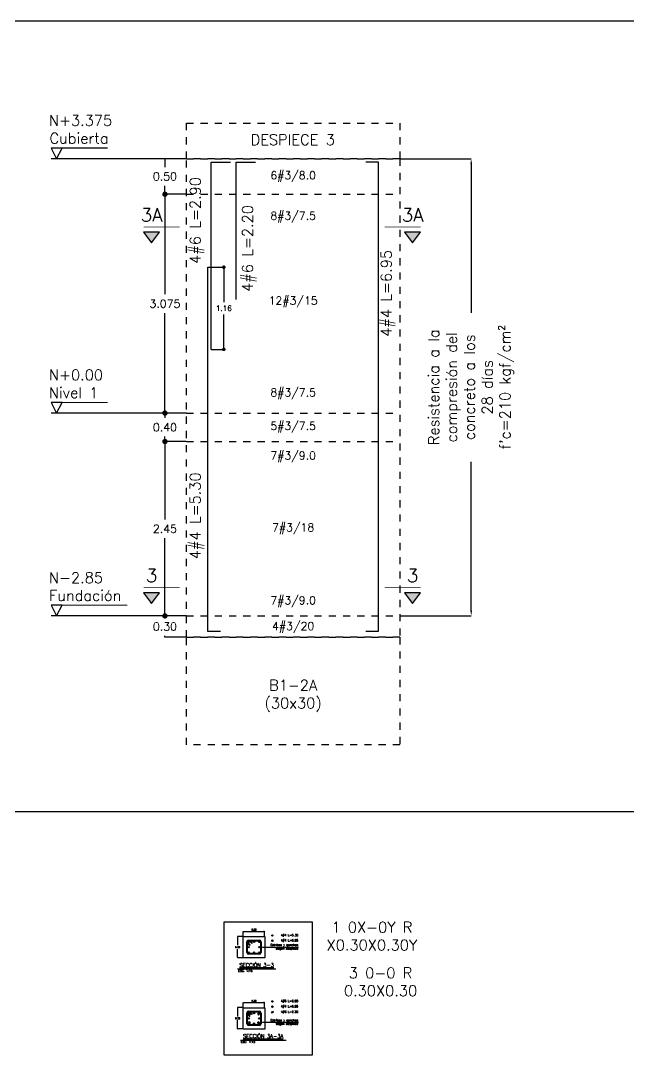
# Model space of a CAD drawing. Header units: millimetres. Extents: x -103 to 209, y -46 to 105.
# Drawn here: x 38.07 to 46.6, y -30.67 to -16.13 of the extents above; entities that cross this region are included whole.
import ezdxf
from ezdxf import colors
from ezdxf.entities.mleader import LeaderData, LeaderLine
from ezdxf.enums import TextEntityAlignment as Align
from ezdxf.math import Vec2, Vec3

# ---------------------------------------------------------------- set-up
doc = ezdxf.new("R2010")
doc.units = ezdxf.units.MM
doc.header["$LTSCALE"] = 0.01
doc.header["$PDMODE"] = 3
doc.linetypes.add('DASHED2', pattern=[0.375, 0.25, -0.125])
for name, color, linetype in [('FC_BORDE COLUMNA', 6, 'DASHED2'), ('FC_BORDES', 4, 'Continuous'), ('FC_COTAS', 1, 'Continuous'), ('FC_COTAS @ 15', 1, 'Continuous'), ('FC_COTAS @ 50', 1, 'Continuous'), ('FC_COTAS @ 75', 1, 'Continuous'), ('FC_ESTRIBOS', 3, 'Continuous'), ('FC_PROYECCION', 6, 'DASHED2'), ('FC_R-100', 12, 'Continuous'), ('FC_R-140', 2, 'Continuous'), ('FC_R-200', 5, 'Continuous'), ('FC_R-60 @ 75', 11, 'Continuous'), ('FC_R-80', 11, 'Continuous'), ('FC_R-80 @ 15', 11, 'Continuous'), ('FC_REFUERZO', 5, 'Continuous'), ('FC_REFUERZO 2', 1, 'Continuous')]:
    doc.layers.add(name, color=color, linetype=linetype)
for name, color, linetype, plot in [('FC_CAJON COLUMNAS', 230, 'Continuous', False), ('FC_HOJA', 230, 'Continuous', False), ('FC_TEXTO NO IMPRIMIR @ 75', 252, 'Continuous', False)]:
    doc.layers.add(name, color=color, linetype=linetype, plot=plot)
doc.styles.add('FC_TEXT', font='romans.shx', dxfattribs={"height": 0.002})
doc.styles.add('FC_TEXT1', font='romans.shx')
doc.styles.add('REG', font='ROMANS')
doc.styles.add('ROMANS', font='romans.shx', dxfattribs={"height": 0.1})
doc.dimstyles.new('FC_COTAS', dxfattribs={"dimtxt": 0.0015, "dimasz": 0.001, "dimexe": 0, "dimexo": 0, "dimgap": 0.001, "dimtad": 1, "dimtih": 1, "dimtoh": 1, "dimzin": 0, "dimdsep": 46, "dimtxsty": 'FC_TEXT1', "dimblk": 'DOT', "dimcen": 0.09, "dimclrd": 256, "dimclre": 256, "dimclrt": 256, "dimadec": 0, "dimazin": 0, "dimtfac": 1, "dimtix": 1, "dimtmove": 2, "dimatfit": 3, "dimfxl": 1.002, "dimtolj": 1, "dimtzin": 0, "dimlwd": -1, "dimarcsym": 0})

# ---------------------------------------------------------------- blocks, each defined once
blk = doc.blocks.new('_Dot')
at = {"color": 0, "linetype": 'ByBlock', "lineweight": -2}
blk.add_line((-0.5, 0), (-1, 0), dxfattribs=at)
at = {"color": 0, "linetype": 'ByBlock', "const_width": 0.5}
blk.add_lwpolyline([(-0.25, 0, 1), (0.25, 0, 1)], format="xyb", close=True, dxfattribs=at)
blk = doc.blocks.new('*D207')
at = {"layer": 'Defpoints', "color": 0, "ltscale": 0.9, "transparency": 16777216}
for p in [(40.096, -22.047), (40.396, -22.047), (40.396, -24.497)]:
    blk.add_point(p, dxfattribs=at)
at = {"layer": 'FC_COTAS', "lineweight": -2, "ltscale": 0.9, "transparency": 16777216}
for p, q in [((40.396, -22.047), (40.096, -22.047)), ((40.396, -24.497), (40.096, -24.497))]:
    blk.add_line(p, q, dxfattribs=at)
at = {"layer": 'FC_COTAS', "ltscale": 0.9, "transparency": 16777216}
for p, q in [((40.096, -22.122), (40.096, -23.141)), ((40.096, -24.422), (40.096, -23.403))]:
    blk.add_line(p, q, dxfattribs=at)
at = {"layer": 'FC_COTAS', "ltscale": 0.9, "transparency": 16777216, "xscale": 0.075, "yscale": 0.075, "zscale": 0.075}
for p, rotation in [((40.096, -22.047), 90), ((40.096, -24.497), 270)]:
    blk.add_blockref('_Dot', p, dxfattribs=dict(at, rotation=rotation))
at = {"layer": 'FC_COTAS', "ltscale": 0.9, "transparency": 16777216, "insert": (40.096, -23.272), "char_height": 0.1125, "attachment_point": 5, "style": 'FC_TEXT1'}
blk.add_mtext('\\A1;2.45', dxfattribs=at)
blk = doc.blocks.new('*D210')
at = {"layer": 'Defpoints', "color": 0, "ltscale": 0.9, "transparency": 16777216}
for p in [(40.096, -18.072), (40.396, -18.072), (40.396, -18.572)]:
    blk.add_point(p, dxfattribs=at)
at = {"layer": 'FC_COTAS', "lineweight": -2, "ltscale": 0.9, "transparency": 16777216}
for p, q in [((40.396, -18.072), (40.096, -18.072)), ((40.396, -18.572), (40.096, -18.572))]:
    blk.add_line(p, q, dxfattribs=at)
at = {"layer": 'FC_COTAS', "ltscale": 0.9, "transparency": 16777216}
for p, q in [((40.096, -18.072), (40.096, -18.191)), ((40.096, -18.572), (40.096, -18.453))]:
    blk.add_line(p, q, dxfattribs=at)
at = {"layer": 'FC_COTAS', "ltscale": 0.9, "transparency": 16777216, "insert": (40.096, -18.322), "char_height": 0.1125, "attachment_point": 5, "style": 'FC_TEXT1'}
blk.add_mtext('\\A1;0.50', dxfattribs=at)
blk = doc.blocks.new('*D208')
at = {"layer": 'Defpoints', "color": 0, "ltscale": 0.9, "transparency": 16777216}
for p in [(40.396, -24.497), (40.096, -24.797), (40.396, -24.797)]:
    blk.add_point(p, dxfattribs=at)
at = {"layer": 'FC_COTAS', "lineweight": -2, "ltscale": 0.9, "transparency": 16777216}
for p, q in [((40.396, -24.497), (40.096, -24.497)), ((40.396, -24.797), (40.096, -24.797))]:
    blk.add_line(p, q, dxfattribs=at)
at = {"layer": 'FC_COTAS', "ltscale": 0.9, "transparency": 16777216}
for p, q in [((40.096, -24.497), (40.096, -24.516)), ((40.096, -24.797), (40.096, -24.779))]:
    blk.add_line(p, q, dxfattribs=at)
at = {"layer": 'FC_COTAS', "ltscale": 0.9, "transparency": 16777216, "insert": (40.096, -24.647), "char_height": 0.1125, "attachment_point": 5, "style": 'FC_TEXT1'}
blk.add_mtext('\\A1;0.30', dxfattribs=at)
blk = doc.blocks.new('*U31')
at = {"ltscale": 0.9, "const_width": 0.0002}
blk.add_lwpolyline([(-0.01473, 0.002), (-0.02533, 0.002)], dxfattribs=at)
at = {"ltscale": 0.9}
blk.add_lwpolyline([(-0.02429, 0), (-0.02325, 0.002), (-0.02533, 0.002)], close=True, dxfattribs=at)
blk.add_lwpolyline([(0, 0), (-0.02533, 0)], dxfattribs=at)
at = {"layer": 'FC_R-80', "lineweight": 25, "style": 'FC_TEXT1'}
blk.add_attdef('N+00.00_001', (-0.02571, 0.00282), '', height=0.002, dxfattribs=at)
blk = doc.blocks.new('*U32')
at = {"ltscale": 0.9, "const_width": 0.0002}
blk.add_lwpolyline([(-0.01103, 0.002), (-0.02533, 0.002)], dxfattribs=at)
at = {"ltscale": 0.9}
blk.add_lwpolyline([(-0.02429, 0), (-0.02325, 0.002), (-0.02533, 0.002)], close=True, dxfattribs=at)
blk.add_lwpolyline([(0, 0), (-0.02533, 0)], dxfattribs=at)
at = {"layer": 'FC_R-80', "lineweight": 25, "style": 'FC_TEXT1'}
blk.add_attdef('N+00.00_001', (-0.02571, 0.00282), '', height=0.002, dxfattribs=at)
blk = doc.blocks.new('*D209')
at = {"layer": 'Defpoints', "color": 0, "ltscale": 0.6, "transparency": 16777216}
for p in [(43.396, -18.072), (44.396, -18.072), (43.396, -24.497)]:
    blk.add_point(p, dxfattribs=at)
at = {"layer": 'FC_COTAS', "lineweight": -2, "ltscale": 0.6, "transparency": 16777216}
for p, q in [((43.396, -18.072), (44.396, -18.072)), ((43.396, -24.497), (44.396, -24.497))]:
    blk.add_line(p, q, dxfattribs=at)
at = {"layer": 'FC_COTAS', "ltscale": 0.6, "transparency": 16777216}
for p, q in [((44.396, -18.147), (44.396, -20.238)), ((44.396, -24.422), (44.396, -22.331))]:
    blk.add_line(p, q, dxfattribs=at)
for points in [[(44.384, -18.147), (44.409, -18.147), (44.396, -18.072)], [(44.384, -24.422), (44.409, -24.422), (44.396, -24.497)]]:
    blk.add_solid(points, dxfattribs=at)
at = {"layer": 'FC_COTAS', "ltscale": 0.6, "transparency": 16777216, "insert": (44.396, -21.285), "char_height": 0.1125, "width": 1.94398, "attachment_point": 5, "rotation": 90, "style": 'FC_TEXT1'}
blk.add_mtext("\\A1;{\\H1.33333x;\\C11;Resistencia a la compresión del concreto a los 28 días\\Pf'c=210 kgf/cm²\\C256; }", dxfattribs=at)
blk = doc.blocks.new('*U33')
h = blk.add_hatch(color=256)
h.dxf.hatch_style = 1
h.paths.add_polyline_path([(-0.02307, -0.0055), (-0.02607, -0.0055), (-0.02457, -0.0075)])
h.paths.add_polyline_path([(0.0258, -0.0055), (0.0228, -0.0055), (0.0243, -0.0075)])
at = {"const_width": 0.00015}
for points in [[(-0.02607, -0.0045), (-0.01932, -0.0045)], [(0.0258, -0.0045), (0.01906, -0.0045)]]:
    blk.add_lwpolyline(points, dxfattribs=at)
for points in [[(-0.02307, -0.0055), (-0.02607, -0.0055), (-0.02457, -0.0075)], [(0.0258, -0.0055), (0.0228, -0.0055), (0.0243, -0.0075)]]:
    blk.add_lwpolyline(points, close=True)
at = {"layer": 'FC_R-140', "style": 'FC_TEXT1'}
for tag, p in [('X', (-0.02457, -0.00225)), ("X'", (0.0243, -0.00225))]:
    blk.add_attdef(tag, text='', height=0.0025, dxfattribs=at).set_placement(p, align=Align.MIDDLE_CENTER)
blk = doc.blocks.new('*U17')
at = {"layer": 'FC_ESTRIBOS'}
for p, q in [((-0.075, 0), (0.075, 0)), ((-0.1, -0.175), (-0.1, -0.025)), ((0.1, -0.025), (0.1, -0.175)), ((0.075, -0.2), (-0.075, -0.2))]:
    blk.add_line(p, q, dxfattribs=at)
blk.add_lwpolyline([(-0.088, -0.034, -0.595586), (-0.075, -0.01), (0.075, -0.01, -0.414214), (0.09, -0.025), (0.09, -0.175, -0.414214), (0.075, -0.19), (-0.075, -0.19, -0.414214), (-0.09, -0.175), (-0.09, -0.045)], format="xyb", dxfattribs=at)
for points in [[(-0.09, -0.045), (-0.061, -0.076), (-0.054, -0.069), (-0.088, -0.034)], [(-0.068, -0.01), (-0.032, -0.047), (-0.025, -0.04), (-0.055, -0.01)]]:
    blk.add_lwpolyline(points, dxfattribs=at)
for centre, start, end in [((0.075, -0.025), 360, 90), ((-0.075, -0.025), 90, 231.6004), ((-0.075, -0.175), 180, 270), ((0.075, -0.175), 270, 360)]:
    blk.add_arc(centre, 0.0253, start, end, dxfattribs=at)
blk = doc.blocks.new('*U15')
h = blk.add_hatch(color=256)
h.dxf.hatch_style = 1
edge = h.paths.add_edge_path()
edge.add_arc((0, 0), 0.0119, 0, 360, ccw=False)
blk.add_circle((0, 0), 0.0119)
blk = doc.blocks.new('*U18')
blk.add_circle((0, 0), 0.0119)
blk = doc.blocks.new('*U38')
at = {"layer": 'FC_R-200', "color": 4, "ltscale": 1.5}
blk.add_lwpolyline([(-0.0179, 0), (0.0179, 0)], dxfattribs=at)
at = {"layer": 'FC_R-200', "ltscale": 1.5, "style": 'FC_TEXT1'}
blk.add_attdef('%%UTÍTULO', text='', height=0.0035, dxfattribs=at).set_placement((0, 0.00366), align=Align.MIDDLE_CENTER)
at = {"layer": 'FC_R-80', "ltscale": 1.5, "style": 'FC_TEXT1'}
blk.add_attdef('ESCALA', text='', height=0.002, dxfattribs=at).set_placement((-0.01738, -0.0017), align=Align.MIDDLE_LEFT)
blk = doc.blocks.new('*D73')
at = {"layer": 'Defpoints', "color": 0, "ltscale": 0.6, "transparency": 16777216}
for p in [(41.196, -29.002), (41.496, -28.932), (41.496, -29.002)]:
    blk.add_point(p, dxfattribs=at)
at = {"layer": 'FC_COTAS', "lineweight": -2, "ltscale": 0.6, "transparency": 16777216}
for p, q in [((41.196, -29.002), (41.196, -28.932)), ((41.496, -29.002), (41.496, -28.932))]:
    blk.add_line(p, q, dxfattribs=at)
at = {"layer": 'FC_COTAS', "ltscale": 0.6, "transparency": 16777216}
blk.add_line((41.211, -28.932), (41.481, -28.932), dxfattribs=at)
at = {"layer": 'FC_COTAS', "ltscale": 0.6, "transparency": 16777216, "xscale": 0.015, "yscale": 0.015, "zscale": 0.015, "rotation": 180}
blk.add_blockref('_Dot', (41.196, -28.932), dxfattribs=at)
at = {"layer": 'FC_COTAS', "ltscale": 0.6, "transparency": 16777216, "xscale": 0.015, "yscale": 0.015, "zscale": 0.015}
blk.add_blockref('_Dot', (41.496, -28.932), dxfattribs=at)
at = {"layer": 'FC_COTAS', "ltscale": 0.6, "transparency": 16777216, "insert": (41.346, -28.906), "char_height": 0.0225, "attachment_point": 5, "style": 'FC_TEXT1'}
blk.add_mtext('\\A1;0.30', dxfattribs=at)
blk = doc.blocks.new('*D74')
at = {"layer": 'Defpoints', "color": 0, "ltscale": 0.6, "transparency": 16777216}
for p in [(41.196, -29.002), (41.116, -29.302), (41.196, -29.302)]:
    blk.add_point(p, dxfattribs=at)
at = {"layer": 'FC_COTAS', "lineweight": -2, "ltscale": 0.6, "transparency": 16777216}
for p, q in [((41.196, -29.002), (41.116, -29.002)), ((41.196, -29.302), (41.116, -29.302))]:
    blk.add_line(p, q, dxfattribs=at)
at = {"layer": 'FC_COTAS', "ltscale": 0.6, "transparency": 16777216}
for p, q in [((41.116, -29.017), (41.116, -29.126)), ((41.116, -29.287), (41.116, -29.179))]:
    blk.add_line(p, q, dxfattribs=at)
at = {"layer": 'FC_COTAS', "ltscale": 0.6, "transparency": 16777216, "xscale": 0.015, "yscale": 0.015, "zscale": 0.015}
for p, rotation in [((41.116, -29.002), 90), ((41.116, -29.302), 270)]:
    blk.add_blockref('_Dot', p, dxfattribs=dict(at, rotation=rotation))
at = {"layer": 'FC_COTAS', "ltscale": 0.6, "transparency": 16777216, "insert": (41.116, -29.152), "char_height": 0.0225, "attachment_point": 5, "style": 'FC_TEXT1'}
blk.add_mtext('\\A1;0.30', dxfattribs=at)
blk = doc.blocks.new('*D211')
at = {"layer": 'Defpoints', "color": 0, "ltscale": 0.9, "transparency": 16777216}
for p in [(40.096, -18.572), (40.396, -18.572), (40.396, -21.647)]:
    blk.add_point(p, dxfattribs=at)
at = {"layer": 'FC_COTAS', "lineweight": -2, "ltscale": 0.9, "transparency": 16777216}
for p, q in [((40.396, -18.572), (40.096, -18.572)), ((40.396, -21.647), (40.096, -21.647))]:
    blk.add_line(p, q, dxfattribs=at)
at = {"layer": 'FC_COTAS', "ltscale": 0.9, "transparency": 16777216}
for p, q in [((40.096, -18.647), (40.096, -19.978)), ((40.096, -21.572), (40.096, -20.241))]:
    blk.add_line(p, q, dxfattribs=at)
at = {"layer": 'FC_COTAS', "ltscale": 0.9, "transparency": 16777216, "xscale": 0.075, "yscale": 0.075, "zscale": 0.075}
for p, rotation in [((40.096, -18.572), 90), ((40.096, -21.647), 270)]:
    blk.add_blockref('_Dot', p, dxfattribs=dict(at, rotation=rotation))
at = {"layer": 'FC_COTAS', "ltscale": 0.9, "transparency": 16777216, "insert": (40.096, -20.11), "char_height": 0.1125, "attachment_point": 5, "style": 'FC_TEXT1'}
blk.add_mtext('\\A1;3.075', dxfattribs=at)
blk = doc.blocks.new('*D212')
at = {"layer": 'Defpoints', "color": 0, "ltscale": 0.9, "transparency": 16777216}
for p in [(40.096, -21.647), (40.396, -21.647), (40.396, -22.047)]:
    blk.add_point(p, dxfattribs=at)
at = {"layer": 'FC_COTAS', "lineweight": -2, "ltscale": 0.9, "transparency": 16777216}
for p, q in [((40.396, -21.647), (40.096, -21.647)), ((40.396, -22.047), (40.096, -22.047))]:
    blk.add_line(p, q, dxfattribs=at)
at = {"layer": 'FC_COTAS', "ltscale": 0.9, "transparency": 16777216}
for p, q in [((40.096, -21.647), (40.096, -21.716)), ((40.096, -22.047), (40.096, -21.978))]:
    blk.add_line(p, q, dxfattribs=at)
at = {"layer": 'FC_COTAS', "ltscale": 0.9, "transparency": 16777216, "insert": (40.096, -21.847), "char_height": 0.1125, "attachment_point": 5, "style": 'FC_TEXT1'}
blk.add_mtext('\\A1;0.40', dxfattribs=at)
blk = doc.blocks.new('*U21')
at = {"layer": 'FC_R-200', "color": 4, "ltscale": 1.5}
blk.add_lwpolyline([(-0.02139, 0), (0.02139, 0)], dxfattribs=at)
at = {"layer": 'FC_R-200', "ltscale": 1.5, "style": 'FC_TEXT1'}
blk.add_attdef('%%UTÍTULO', text='', height=0.0035, dxfattribs=at).set_placement((0, 0.00366), align=Align.MIDDLE_CENTER)
at = {"layer": 'FC_R-80', "ltscale": 1.5, "style": 'FC_TEXT1'}
blk.add_attdef('ESCALA', text='', height=0.002, dxfattribs=at).set_placement((-0.02087, -0.0017), align=Align.MIDDLE_LEFT)
blk = doc.blocks.new('*D63')
at = {"layer": 'Defpoints', "color": 0, "ltscale": 0.6, "transparency": 16777216}
for p in [(41.496, -29.932), (41.196, -30.002), (41.496, -30.002)]:
    blk.add_point(p, dxfattribs=at)
at = {"layer": 'FC_COTAS', "lineweight": -2, "ltscale": 0.6, "transparency": 16777216}
for p, q in [((41.196, -30.002), (41.196, -29.932)), ((41.496, -30.002), (41.496, -29.932))]:
    blk.add_line(p, q, dxfattribs=at)
at = {"layer": 'FC_COTAS', "ltscale": 0.6, "transparency": 16777216}
blk.add_line((41.211, -29.932), (41.481, -29.932), dxfattribs=at)
at = {"layer": 'FC_COTAS', "ltscale": 0.6, "transparency": 16777216, "xscale": 0.015, "yscale": 0.015, "zscale": 0.015, "rotation": 180}
blk.add_blockref('_Dot', (41.196, -29.932), dxfattribs=at)
at = {"layer": 'FC_COTAS', "ltscale": 0.6, "transparency": 16777216, "xscale": 0.015, "yscale": 0.015, "zscale": 0.015}
blk.add_blockref('_Dot', (41.496, -29.932), dxfattribs=at)
at = {"layer": 'FC_COTAS', "ltscale": 0.6, "transparency": 16777216, "insert": (41.346, -29.906), "char_height": 0.0225, "attachment_point": 5, "style": 'FC_TEXT1'}
blk.add_mtext('\\A1;0.30', dxfattribs=at)
blk = doc.blocks.new('*D64')
at = {"layer": 'Defpoints', "color": 0, "ltscale": 0.6, "transparency": 16777216}
for p in [(41.196, -30.002), (41.116, -30.302), (41.196, -30.302)]:
    blk.add_point(p, dxfattribs=at)
at = {"layer": 'FC_COTAS', "lineweight": -2, "ltscale": 0.6, "transparency": 16777216}
for p, q in [((41.196, -30.002), (41.116, -30.002)), ((41.196, -30.302), (41.116, -30.302))]:
    blk.add_line(p, q, dxfattribs=at)
at = {"layer": 'FC_COTAS', "ltscale": 0.6, "transparency": 16777216}
for p, q in [((41.116, -30.017), (41.116, -30.126)), ((41.116, -30.287), (41.116, -30.179))]:
    blk.add_line(p, q, dxfattribs=at)
at = {"layer": 'FC_COTAS', "ltscale": 0.6, "transparency": 16777216, "xscale": 0.015, "yscale": 0.015, "zscale": 0.015}
for p, rotation in [((41.116, -30.002), 90), ((41.116, -30.302), 270)]:
    blk.add_blockref('_Dot', p, dxfattribs=dict(at, rotation=rotation))
at = {"layer": 'FC_COTAS', "ltscale": 0.6, "transparency": 16777216, "insert": (41.116, -30.152), "char_height": 0.0225, "attachment_point": 5, "style": 'FC_TEXT1'}
blk.add_mtext('\\A1;0.30', dxfattribs=at)
blk = doc.blocks.new('*U19')
h = blk.add_hatch(color=256)
h.dxf.hatch_style = 1
edge = h.paths.add_edge_path()
edge.add_arc((0, 0), 0.00516, 0, 360)
at = {"ltscale": 0.35}
blk.add_line((0.017, 0.017), (-0.017, -0.017), dxfattribs=at)
for radius in [0.0119, 0.00516]:
    blk.add_circle((0, 0), radius)
blk = doc.blocks.new('*U24')
h = blk.add_hatch(color=256)
h.dxf.hatch_style = 1
h.paths.add_polyline_path([(-0.02307, -0.0055), (-0.02607, -0.0055), (-0.02457, -0.0075)])
h.paths.add_polyline_path([(0.0258, -0.0055), (0.0228, -0.0055), (0.0243, -0.0075)])
at = {"const_width": 0.00015}
for points in [[(-0.02607, -0.0045), (-0.01932, -0.0045)], [(0.0258, -0.0045), (0.01906, -0.0045)]]:
    blk.add_lwpolyline(points, dxfattribs=at)
for points in [[(-0.02307, -0.0055), (-0.02607, -0.0055), (-0.02457, -0.0075)], [(0.0258, -0.0055), (0.0228, -0.0055), (0.0243, -0.0075)]]:
    blk.add_lwpolyline(points, close=True)
at = {"layer": 'FC_R-140', "style": 'FC_TEXT1'}
for tag, p in [('X', (-0.02457, -0.00225)), ("X'", (0.0243, -0.00225))]:
    blk.add_attdef(tag, text='', height=0.0025, dxfattribs=at).set_placement(p, align=Align.MIDDLE_CENTER)
blk = doc.blocks.new('*U25')
at = {"ltscale": 0.9, "const_width": 0.0002}
blk.add_lwpolyline([(-0.01473, 0.002), (-0.02533, 0.002)], dxfattribs=at)
at = {"ltscale": 0.9}
blk.add_lwpolyline([(-0.02429, 0), (-0.02325, 0.002), (-0.02533, 0.002)], close=True, dxfattribs=at)
blk.add_lwpolyline([(0, 0), (-0.02533, 0)], dxfattribs=at)
at = {"layer": 'FC_R-80', "lineweight": 25, "style": 'FC_TEXT1'}
blk.add_attdef('N+00.00_001', (-0.02571, 0.00282), '', height=0.002, dxfattribs=at)
blk = doc.blocks.new('*D213')
at = {"layer": 'Defpoints', "color": 0, "ltscale": 0.6, "transparency": 16777216}
for p in [(40.696, -19.597), (40.746, -20.752), (40.923, -20.752)]:
    blk.add_point(p, dxfattribs=at)
at = {"layer": 'FC_COTAS', "lineweight": -2, "ltscale": 0.6, "transparency": 16777216}
for p, q in [((40.696, -19.597), (40.923, -19.597)), ((40.746, -20.752), (40.923, -20.752))]:
    blk.add_line(p, q, dxfattribs=at)
at = {"layer": 'FC_COTAS', "ltscale": 0.6, "transparency": 16777216}
for p, q in [((40.923, -19.647), (40.923, -20.087)), ((40.923, -20.702), (40.923, -20.262))]:
    blk.add_line(p, q, dxfattribs=at)
at = {"layer": 'FC_COTAS', "ltscale": 0.6, "transparency": 16777216, "xscale": 0.05, "yscale": 0.05, "zscale": 0.05}
for p, rotation in [((40.923, -19.597), 90), ((40.923, -20.752), 270)]:
    blk.add_blockref('_Dot', p, dxfattribs=dict(at, rotation=rotation))
at = {"layer": 'FC_COTAS', "ltscale": 0.6, "transparency": 16777216, "insert": (40.923, -20.175), "char_height": 0.075, "attachment_point": 5, "style": 'FC_TEXT1'}
blk.add_mtext('\\A1;1.16', dxfattribs=at)

msp = doc.modelspace()

# ---------------------------------------------------------------- linework, layer by layer
at = {"layer": 'FC_BORDE COLUMNA', "ltscale": 0.6}
msp.add_lwpolyline([(40.3964, -18.0722), (43.3964, -18.0722), (43.3964, -24.7973), (40.3964, -24.7973)], close=True, dxfattribs=at)
at = {"layer": 'FC_BORDES', "color": 4, "ltscale": 0.6}
for points in [[(41.1964, -29.0024), (41.4964, -29.0024), (41.4964, -29.3024), (41.1964, -29.3024)], [(41.1964, -30.0024), (41.4964, -30.0024), (41.4964, -30.3024), (41.1964, -30.3024)]]:
    msp.add_lwpolyline(points, close=True, dxfattribs=at)
at = {"layer": 'FC_HOJA', "ltscale": 0.6}
msp.add_lwpolyline([(40.9291, -28.7973), (42.1651, -28.7973), (42.1651, -30.6718), (40.9291, -30.6718)], close=True, dxfattribs=at)
at = {"layer": 'FC_PROYECCION', "ltscale": 0.6}
for p, q in [((40.3964, -18.5722), (43.3963, -18.5722)), ((40.3964, -21.6472), (43.3963, -21.6472)), ((40.3964, -22.0472), (43.3963, -22.0472)), ((40.3964, -24.4972), (43.3963, -24.4972))]:
    msp.add_line(p, q, dxfattribs=at)
for points in [[(40.3964, -17.5722), (43.3964, -17.5722), (43.3964, -18.0722), (40.3964, -18.0722)], [(40.3964, -24.7973), (43.3964, -24.7973), (43.3964, -26.309), (40.3964, -26.309)]]:
    msp.add_lwpolyline(points, close=True, dxfattribs=at)
at = {"layer": 'FC_REFUERZO', "ltscale": 0.6}
for points in [[(40.7463, -20.7522), (40.7464, -18.1222), (41.0164, -18.1222)], [(41.0963, -20.0522), (41.0964, -18.1222), (41.3664, -18.1222)], [(42.9164, -24.7123), (43.0964, -24.7123), (43.0963, -18.1222), (42.9163, -18.1222)], [(40.8763, -24.7173), (40.6963, -24.7173), (40.6963, -19.5972)]]:
    msp.add_lwpolyline(points, dxfattribs=at)

# ---------------------------------------------------------------- block references
at = {"layer": 'FC_COTAS'}
ref = msp.add_blockref('*U31', (40.3964, -18.0722), dxfattribs=dict(at, xscale=75, yscale=75, zscale=75))
ref.add_attrib('N+00.00_001', 'N+3.375', (38.4678, -17.6107), dxfattribs={"layer": 'FC_R-80', "lineweight": 25, "height": 0.15, "style": 'FC_TEXT1'})
ref.add_attrib('N+00.00_002', 'Cubierta', (38.4749, -17.8607), dxfattribs={"layer": 'FC_R-80', "lineweight": 25, "height": 0.15, "style": 'FC_TEXT1'})
at = {"layer": 'FC_COTAS', "xscale": 75, "yscale": 75, "zscale": 75}
for name, p, values in [('*U24', (41.7511, -18.6941), {"X'": '3A', 'X': '3A'}), ('*U33', (41.7511, -23.7593), {"X'": '3', 'X': '3'})]:
    msp.add_blockref(name, p, dxfattribs=at).add_auto_attribs(values)
at = {"layer": 'FC_COTAS'}
ref = msp.add_blockref('*U25', (40.3964, -21.6472), dxfattribs=dict(at, xscale=75, yscale=75, zscale=75))
ref.add_attrib('N+00.00_001', 'N+0.00', (38.4678, -21.1857), dxfattribs={"layer": 'FC_R-80', "lineweight": 25, "height": 0.15, "style": 'FC_TEXT1'})
ref.add_attrib('N+00.00_002', 'Nivel 1', (38.4678, -21.4357), dxfattribs={"layer": 'FC_R-80', "lineweight": 25, "height": 0.15, "style": 'FC_TEXT1'})
ref = msp.add_blockref('*U32', (40.3964, -24.4972), dxfattribs=dict(at, xscale=75, yscale=75, zscale=75))
ref.add_attrib('N+00.00_001', 'N-2.85', (38.4678, -24.0357), dxfattribs={"layer": 'FC_R-80', "lineweight": 25, "height": 0.15, "style": 'FC_TEXT1'})
ref.add_attrib('N+00.00_002', 'Fundación', (38.4678, -24.2857), dxfattribs={"layer": 'FC_R-80', "lineweight": 25, "height": 0.15, "style": 'FC_TEXT1'})
at = {"layer": 'FC_ESTRIBOS'}
for p in [(41.3464, -29.0524), (41.3464, -30.0524)]:
    msp.add_blockref('*U17', p, dxfattribs=at)
at = {"layer": 'FC_R-200', "xscale": 15, "yscale": 15, "zscale": 15}
for name, p, values in [('*U38', (41.3844, -29.458), {'%%UTÍTULO': '%%USECCIÓN 3-3', 'ESCALA': 'ESC. 1:15'}), ('*U21', (41.4755, -30.458), {'%%UTÍTULO': '%%USECCIÓN 3A-3A', 'ESCALA': 'ESC. 1:15'})]:
    msp.add_blockref(name, p, dxfattribs=at).add_auto_attribs(values)
at = {"layer": 'FC_REFUERZO 2', "ltscale": 0.9, "yscale": 0.8, "zscale": 0.8}
for name, p, xscale in [('*U15', (41.2717, -29.0777), 0.8), ('*U18', (41.3464, -29.0777), 0.8), ('*U15', (41.421, -29.0777), 0.8), ('*U15', (41.6051, -28.9884), 0.8), ('*U18', (41.6051, -29.0609), 0.8), ('*U18', (41.2717, -29.1524), 0.8), ('*U15', (41.2717, -29.227), 0.8), ('*U18', (41.3464, -29.227), 0.8), ('*U15', (41.421, -29.227), 0.8), ('*U18', (41.421, -29.1524), 0.8), ('*U15', (41.6051, -29.914), 0.8), ('*U15', (41.2717, -30.0777), 0.8), ('*U19', (41.285, -30.0925), 0.8), ('*U18', (41.3464, -30.0777), 0.8), ('*U19', (41.4077, -30.0925), -0.8), ('*U15', (41.421, -30.0777), 0.8), ('*U19', (41.6051, -30.0661), 0.8), ('*U18', (41.6051, -29.9884), 0.8), ('*U18', (41.2717, -30.1524), 0.8), ('*U15', (41.2717, -30.227), 0.8), ('*U18', (41.3464, -30.227), 0.8), ('*U15', (41.421, -30.227), 0.8), ('*U18', (41.421, -30.1524), 0.8)]:
    msp.add_blockref(name, p, dxfattribs=dict(at, xscale=xscale))
at = {"layer": 'FC_REFUERZO 2', "ltscale": 0.9, "yscale": 0.8, "zscale": 0.8, "rotation": 180}
for p, xscale in [((41.285, -30.2123), -0.8), ((41.4077, -30.2123), 0.8)]:
    msp.add_blockref('*U19', p, dxfattribs=dict(at, xscale=xscale))

# ---------------------------------------------------------------- texts
at = {"layer": 'FC_R-100', "char_height": 0.15, "attachment_point": 5, "style": 'REG'}
for s, insert, width in [('DESPIECE 3', (41.8903, -17.8051), 1.581971), ('B1-2A\\P(30x30)', (41.8963, -25.6217), 0.865786)]:
    msp.add_mtext(s, dxfattribs=dict(at, insert=insert, width=width))
at = {"layer": 'FC_R-80', "lineweight": 25, "char_height": 0.15, "attachment_point": 5, "rotation": 90, "style": 'ROMANS'}
for s, insert, width in [('4#6 L=2.90', (40.5464, -18.941), 2.035085), ('4#6 L=2.20', (41.2805, -19.3353), 2.035085), ('4#4 L=6.95', (43.2291, -19.9657), 2.066616), ('4#4 L=5.30', (40.5464, -23.092), 2.035085)]:
    msp.add_mtext(s, dxfattribs=dict(at, insert=insert, width=width))
at = {"layer": 'FC_R-80 @ 15', "char_height": 0.03, "attachment_point": 6, "style": 'FC_TEXT'}
for s, insert, width in [('4#4 L=5.30', (41.9673, -28.9884), 0.274586), ('4#4 L=6.95', (41.9673, -29.0609), 0.274586), ('Estribos y ganchos según despiece', (41.9673, -29.1502), 0.460185), ('4#6 L=2.90', (41.9673, -29.914), 0.274586), ('4#4 L=6.95', (41.9673, -29.9884), 0.274586), ('4#6 L=2.20', (41.9673, -30.0661), 0.274586), ('Estribos y ganchos según despiece', (41.9673, -30.2066), 0.460185)]:
    msp.add_mtext(s, dxfattribs=dict(at, insert=insert, width=width))
at = {"layer": 'FC_TEXTO NO IMPRIMIR @ 75', "char_height": 0.15, "width": 1.408643, "attachment_point": 2, "style": 'FC_TEXT'}
for s, insert in [('1 0X-0Y R\\PX0.30X0.30Y', (43.0018, -28.7973)), ('3 0-0 R\\P0.30X0.30', (43.1235, -29.4392))]:
    msp.add_mtext(s, dxfattribs=dict(at, insert=insert))

# ---------------------------------------------------------------- dimensions: what is measured, and where the dimension line sits
at = {"layer": 'FC_COTAS @ 15', "ltscale": 0.6}
for base, p1, p2, picture, middle in [((41.4964, -28.9323), (41.1964, -29.0024), (41.4964, -29.0024), '*D73', (41.3464, -28.9061)), ((41.4964, -29.9323), (41.1964, -30.0024), (41.4964, -30.0024), '*D63', (41.3464, -29.9061))]:
    dim = msp.add_linear_dim(base=base, p1=p1, p2=p2, dimstyle='FC_COTAS', override={"dimscale": 15, "dimtix": 1, "dimtofl": 1, "dimtmove": 2, "dimatfit": 3}, dxfattribs=at)
    dim.commit()
    dim.dimension.update_dxf_attribs({"geometry": picture, "text_midpoint": middle})
for base, p1, p2, picture, middle in [((41.1161, -29.3024), (41.1964, -29.0024), (41.1964, -29.3024), '*D74', (41.1161, -29.1524)), ((41.1161, -30.3024), (41.1964, -30.0024), (41.1964, -30.3024), '*D64', (41.1161, -30.1524))]:
    dim = msp.add_linear_dim(base=base, p1=p1, p2=p2, angle=90, dimstyle='FC_COTAS', override={"dimscale": 15, "dimtix": 1, "dimtofl": 1, "dimtmove": 2, "dimatfit": 3}, dxfattribs=at)
    dim.commit()
    dim.dimension.update_dxf_attribs({"geometry": picture, "text_midpoint": middle})
at = {"layer": 'FC_COTAS @ 50', "ltscale": 0.6}
dim = msp.add_linear_dim(base=(40.9227333852, -20.7522471292), p1=(40.6963474965, -19.5972471292), p2=(40.7463458287, -20.7522471292), angle=90, dimstyle='FC_COTAS', override={"dimscale": 50, "dimtix": 1, "dimtofl": 1, "dimtmove": 2, "dimatfit": 3}, dxfattribs=at)
dim.commit()
dim.dimension.update_dxf_attribs({"geometry": '*D213', "text_midpoint": (40.9227333852, -20.1747471292)})
at = {"layer": 'FC_COTAS @ 75', "ltscale": 0.9}
for base, p1, p2, override, picture, middle in [((40.0964, -18.0722), (40.3964, -18.5722), (40.3964, -18.0722), {"dimscale": 75, "dimtix": 1, "dimtofl": 1, "dimtmove": 2, "dimatfit": 3}, '*D210', (40.0964, -18.3222)), ((40.0964, -18.5722), (40.3964, -21.6472), (40.3964, -18.5722), {"dimscale": 75, "dimdec": 3, "dimtix": 1, "dimtofl": 1, "dimtmove": 2, "dimatfit": 3}, '*D211', (40.0964, -20.1097)), ((40.0964, -21.6472), (40.3964, -22.0472), (40.3964, -21.6472), {"dimscale": 75, "dimtix": 1, "dimtofl": 1, "dimtmove": 2, "dimatfit": 3}, '*D212', (40.0964, -21.8472)), ((40.0964, -22.0472), (40.3964, -24.4972), (40.3964, -22.0472), {"dimscale": 75, "dimdec": 2, "dimtix": 1, "dimtofl": 1, "dimtmove": 2, "dimatfit": 3}, '*D207', (40.0964, -23.2722)), ((40.0964, -24.7973), (40.3964, -24.4972), (40.3964, -24.7973), {"dimscale": 75, "dimtix": 1, "dimtofl": 1, "dimtmove": 2, "dimatfit": 3}, '*D208', (40.0964, -24.6473))]:
    dim = msp.add_linear_dim(base=base, p1=p1, p2=p2, angle=90, dimstyle='FC_COTAS', override=override, dxfattribs=at)
    dim.commit()
    dim.dimension.update_dxf_attribs({"geometry": picture, "text_midpoint": middle})
at = {"layer": 'FC_COTAS @ 75', "ltscale": 0.6}
dim = msp.add_linear_dim(base=(44.3963, -18.0722), p1=(43.3963, -24.4972), p2=(43.3963, -18.0722), angle=90, text="{\\H1.33333x;\\C11;Resistencia a la compresión del concreto a los 28 días\\Pf'c=210 kgf/cm²\\C256; }", dimstyle='FC_COTAS', override={"dimscale": 75, "dimsah": 1, "dimtix": 1, "dimtofl": 1, "dimtmove": 2, "dimatfit": 3}, dxfattribs=at)
dim.commit()
dim.dimension.update_dxf_attribs({"geometry": '*D209', "text_midpoint": (44.3963, -21.2847), "text_rotation": 90})

# ---------------------------------------------------------------- leaders
at = {"layer": 'FC_COTAS @ 15', "ltscale": 0.6}
ml = msp.add_multileader_mtext('Standard', dxfattribs=at)
ml.set_content('', color=11, style='FC_TEXT1')
ml.set_leader_properties()
ml.build(insert=Vec2(0, 0))
ml.multileader.update_dxf_attribs({"text_left_attachment_type": 6, "text_right_attachment_type": 6, "dogleg_length": 0.008, "arrow_head_size": 0.03, "scale": 15})
ctx = ml.context
ctx.base_point, ctx.scale, ctx.char_height, ctx.arrow_head_size, ctx.landing_gap_size, ctx.plane_origin = Vec3(41.9571, -29.1502), 15, 0.03, 0.03, 0.015, Vec3(32.4393, -29.6886)
ctx.left_attachment, ctx.right_attachment = 6, 6
notes = []
notes.append((ctx, [(0, (1, 1, 0), (41.5586, -29.1502), (1, 0), 0.3984, [(2, [(41.4368, -29.1502)], 0, [])])]))
ctx.mtext.insert, ctx.mtext.flow_direction = Vec3(41.9721, -29.1202), 5
ml = msp.add_multileader_mtext('Standard', dxfattribs=at)
ml.set_content('', color=11, style='FC_TEXT1')
ml.set_leader_properties()
ml.build(insert=Vec2(0, 0))
ml.multileader.update_dxf_attribs({"text_left_attachment_type": 6, "text_right_attachment_type": 6, "dogleg_length": 0.008, "arrow_head_size": 0.03, "scale": 15})
ctx = ml.context
ctx.base_point, ctx.scale, ctx.char_height, ctx.arrow_head_size, ctx.landing_gap_size, ctx.plane_origin = Vec3(41.9571, -30.2066), 15, 0.03, 0.03, 0.015, Vec3(32.4393, -30.945)
ctx.left_attachment, ctx.right_attachment = 6, 6
notes.append((ctx, [(0, (1, 1, 0), (41.5586, -30.2066), (1, 0), 0.3984, [(2, [(41.4368, -30.2066)], 0, [])])]))
ctx.mtext.insert, ctx.mtext.flow_direction = Vec3(41.9721, -30.1766), 5
for ctx, leaders in notes:
    for number, flags, end, landing, length, lines in leaders:
        leader = LeaderData()
        leader.index, (leader.has_last_leader_line, leader.has_dogleg_vector, leader.attachment_direction) = number, flags
        leader.last_leader_point, leader.dogleg_vector, leader.dogleg_length = Vec3(end), Vec3(landing), length
        for number, points, colour, breaks in lines:
            line = LeaderLine()
            line.index, line.vertices, line.color, line.breaks = number, Vec3.list(points), colors.encode_raw_color(colour), breaks
            leader.lines.append(line)
        ctx.leaders.append(leader)

# ---------------------------------------------------------------- next in the draw order: texts
at = {"layer": 'FC_R-60 @ 75', "char_height": 0.1125, "width": 0.751125, "attachment_point": 5, "style": 'FC_TEXT', "bg_fill": 3, "box_fill_scale": 1, "bg_fill_color": 256, "bg_fill_transparency": 0}
for s, insert in [('6#3/8.0', (41.8963, -18.3244)), ('8#3/7.5', (41.8963, -18.8925)), ('12#3/15', (41.8963, -20.0851)), ('8#3/7.5', (41.8963, -21.3752)), ('5#3/7.5', (41.8963, -21.8472)), ('7#3/9.0', (41.8963, -22.2632)), ('7#3/18', (41.8963, -23.2722)), ('7#3/9.0', (41.8963, -24.2972)), ('4#3/20', (41.8963, -24.6591))]:
    msp.add_mtext(s, dxfattribs=dict(at, insert=insert))

# ---------------------------------------------------------------- next in the draw order: linework, layer by layer
at = {"layer": 'FC_CAJON COLUMNAS', "ltscale": 0.6}
msp.add_lwpolyline([(20.0656, -16.1332), (149.3997, -16.1332), (149.3997, -27.2482), (20.0656, -27.2482)], close=True, dxfattribs=at)

doc.saveas('drawing.dxf')
